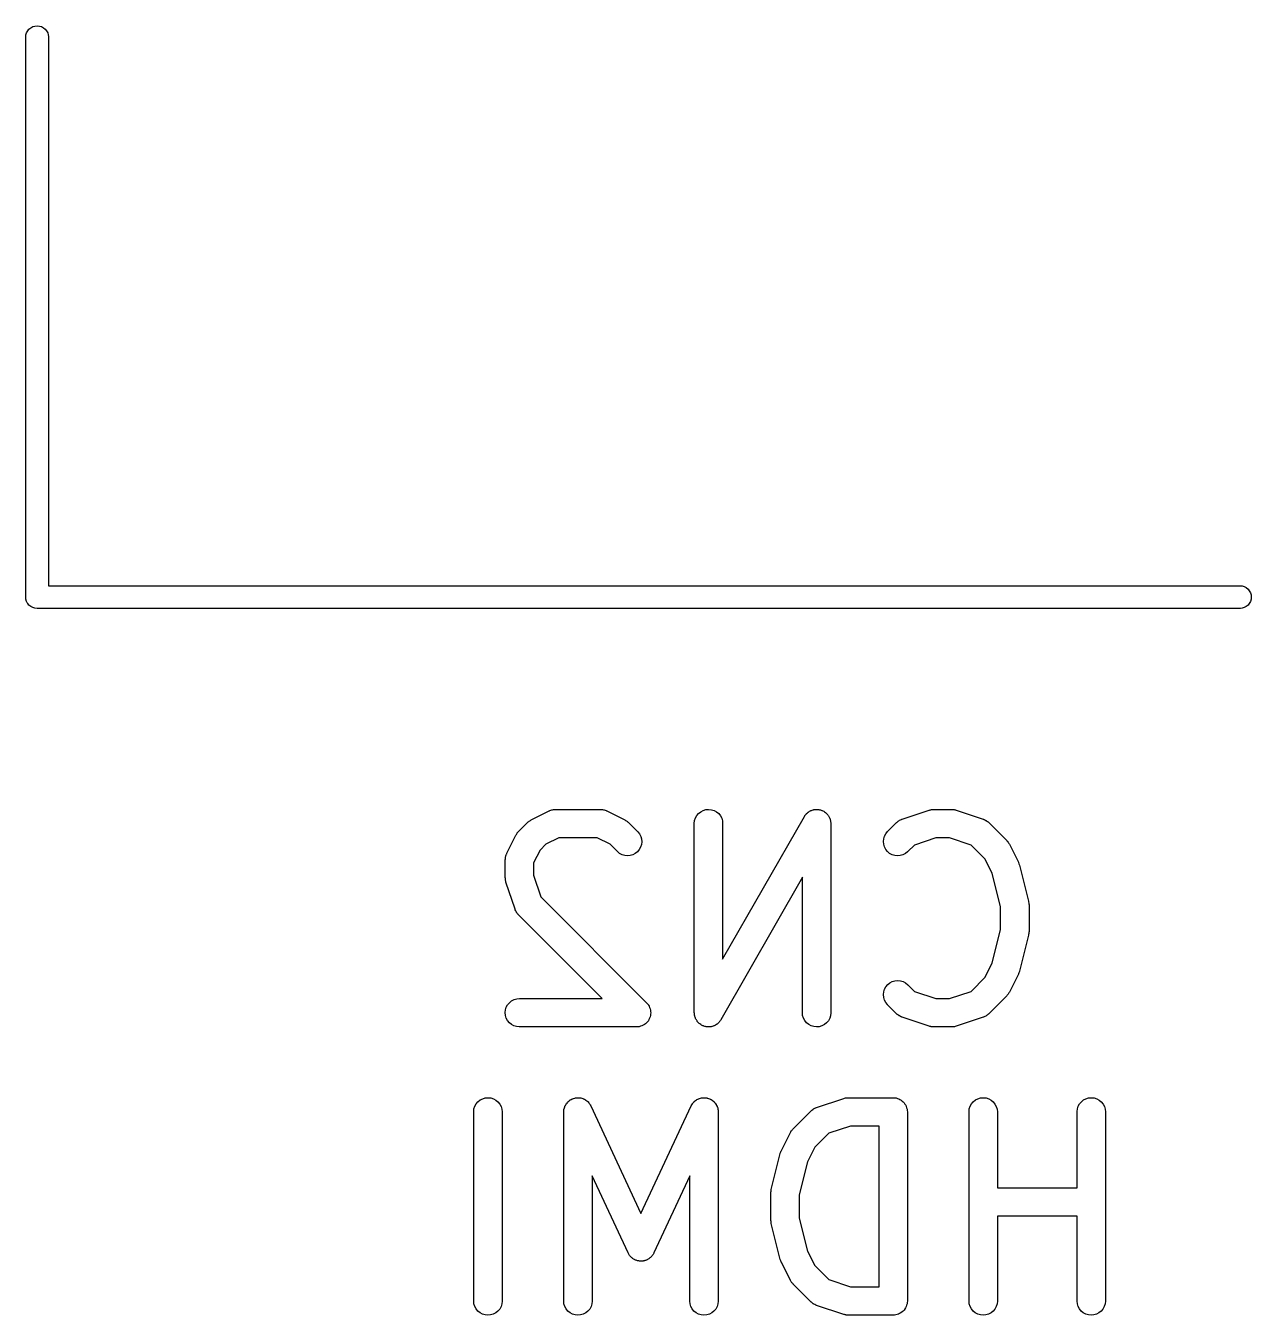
# Model space of a CAD drawing. Extents: x 57 to 139, y -149 to -36.
# Drawn here: x 129.82 to 136.3, y -63.65 to -56.83 of the extents above; entities that cross this region are included whole.
import ezdxf

# ---------------------------------------------------------------- set-up
doc = ezdxf.new("R2010")
doc.units = 0
doc.layers.add('BLACK', color=7, linetype='CONTINUOUS')

msp = doc.modelspace()

# ---------------------------------------------------------------- linework, layer by layer
at = {"layer": 'BLACK', "linetype": 'CONTINUOUS'}
for p, q in [((129.829, -56.8565), (129.836, -56.8474)), ((129.836, -56.8474), (129.846, -56.8399)), ((129.846, -56.8399), (129.856, -56.8343)), ((129.856, -56.8343), (129.867, -56.8309)), ((129.867, -56.8309), (129.879, -56.8297)), ((129.879, -56.8297), (129.891, -56.8309)), ((129.891, -56.8309), (129.902, -56.8343)), ((129.902, -56.8343), (129.912, -56.8399)), ((129.912, -56.8399), (129.922, -56.8474)), ((129.922, -56.8474), (129.929, -56.8565)), ((129.819, -56.8871), (129.82, -56.8782)), ((129.819, -59.8471), (129.819, -56.8871)), ((129.82, -56.8782), (129.823, -56.8669)), ((129.823, -56.8669), (129.829, -56.8565)), ((129.929, -56.8565), (129.935, -56.8669)), ((129.935, -56.8669), (129.938, -56.8782)), ((129.938, -56.8782), (129.939, -56.8871)), ((129.939, -56.8871), (129.939, -59.79)), ((129.819, -59.85), (129.819, -59.8471)), ((129.82, -59.8618), (129.819, -59.85)), ((129.939, -59.79), (136.242, -59.79)), ((136.242, -59.79), (136.251, -59.7909)), ((136.251, -59.7909), (136.262, -59.7943)), ((136.262, -59.7943), (136.272, -59.7999)), ((136.272, -59.7999), (136.282, -59.8074)), ((136.282, -59.8074), (136.289, -59.8165)), ((136.289, -59.8165), (136.295, -59.8269)), ((136.295, -59.8269), (136.298, -59.8382)), ((136.298, -59.8382), (136.299, -59.85)), ((136.299, -59.85), (136.298, -59.8618)), ((129.823, -59.8731), (129.82, -59.8618)), ((129.827, -59.8795), (129.823, -59.8731)), ((129.829, -59.8835), (129.827, -59.8795)), ((129.836, -59.8926), (129.829, -59.8835)), ((129.846, -59.9001), (129.836, -59.8926)), ((129.856, -59.9057), (129.846, -59.9001)), ((129.867, -59.9091), (129.856, -59.9057)), ((129.879, -59.9103), (129.867, -59.9091)), ((129.882, -59.91), (129.879, -59.9103)), ((136.242, -59.91), (129.882, -59.91)), ((136.251, -59.9091), (136.242, -59.91)), ((136.262, -59.9057), (136.251, -59.9091)), ((136.272, -59.9001), (136.262, -59.9057)), ((136.282, -59.8926), (136.272, -59.9001)), ((136.289, -59.8835), (136.282, -59.8926)), ((136.295, -59.8731), (136.289, -59.8835)), ((136.298, -59.8618), (136.295, -59.8731)), ((132.491, -61.0279), (132.586, -60.9803)), ((132.586, -60.9803), (132.587, -60.9798)), ((132.587, -60.9798), (132.589, -60.9791)), ((132.589, -60.9791), (132.591, -60.978)), ((132.591, -60.978), (132.596, -60.9766)), ((132.596, -60.9766), (132.601, -60.9748)), ((132.601, -60.9748), (132.603, -60.9744)), ((132.603, -60.9744), (132.605, -60.9738)), ((132.605, -60.9738), (132.61, -60.9733)), ((132.61, -60.9733), (132.616, -60.9725)), ((132.616, -60.9725), (132.618, -60.9726)), ((132.618, -60.9726), (132.62, -60.9724)), ((132.62, -60.9724), (132.858, -60.9724)), ((132.858, -60.9724), (132.859, -60.9724)), ((132.859, -60.9724), (132.861, -60.9726)), ((132.861, -60.9726), (132.863, -60.9726)), ((132.863, -60.9726), (132.869, -60.9734)), ((132.869, -60.9734), (132.874, -60.974)), ((132.874, -60.974), (132.876, -60.9747)), ((132.876, -60.9747), (132.878, -60.9751)), ((132.878, -60.9751), (132.883, -60.9769)), ((132.883, -60.9769), (132.888, -60.9784)), ((132.888, -60.9784), (132.89, -60.9795)), ((132.89, -60.9795), (132.892, -60.9803)), ((132.892, -60.9803), (132.987, -61.0279)), ((133.361, -61.0178), (133.368, -61.005)), ((133.368, -61.005), (133.377, -60.9938)), ((133.377, -60.9938), (133.388, -60.9846)), ((133.388, -60.9846), (133.401, -60.9778)), ((133.401, -60.9778), (133.415, -60.9737)), ((133.415, -60.9737), (133.43, -60.9724)), ((133.43, -60.9724), (133.445, -60.9739)), ((133.445, -60.9739), (133.459, -60.9782)), ((133.459, -60.9782), (133.471, -60.9852)), ((133.471, -60.9852), (133.483, -60.9945)), ((133.483, -60.9945), (133.492, -61.0059)), ((133.492, -61.0059), (133.499, -61.0188)), ((133.936, -61.0093), (133.938, -61.0072)), ((133.936, -61.0102), (133.936, -61.0093)), ((133.938, -61.0072), (133.939, -61.005)), ((133.939, -61.005), (133.942, -61.0013)), ((133.942, -61.0013), (133.945, -60.9974)), ((133.945, -60.9974), (133.947, -60.9957)), ((133.947, -60.9957), (133.948, -60.9938)), ((133.948, -60.9938), (133.952, -60.9908)), ((133.952, -60.9908), (133.956, -60.9875)), ((133.956, -60.9875), (133.958, -60.9862)), ((133.958, -60.9862), (133.96, -60.9846)), ((133.96, -60.9846), (133.964, -60.9824)), ((133.964, -60.9824), (133.968, -60.9799)), ((133.968, -60.9799), (133.971, -60.979)), ((133.971, -60.979), (133.973, -60.9778)), ((133.973, -60.9778), (133.977, -60.9765)), ((133.977, -60.9765), (133.982, -60.9748)), ((133.982, -60.9748), (133.984, -60.9744)), ((133.984, -60.9744), (133.987, -60.9737)), ((133.987, -60.9737), (133.992, -60.9733)), ((133.992, -60.9733), (133.996, -60.9725)), ((133.996, -60.9725), (133.999, -60.9726)), ((133.999, -60.9726), (134.001, -60.9724)), ((134.001, -60.9724), (134.006, -60.9729)), ((134.006, -60.9729), (134.011, -60.9731)), ((134.011, -60.9731), (134.013, -60.9736)), ((134.013, -60.9736), (134.016, -60.9739)), ((134.016, -60.9739), (134.021, -60.9753)), ((134.021, -60.9753), (134.025, -60.9764)), ((134.025, -60.9764), (134.028, -60.9775)), ((134.028, -60.9775), (134.03, -60.9782)), ((134.03, -60.9782), (134.034, -60.9805)), ((134.034, -60.9805), (134.039, -60.9825)), ((134.039, -60.9825), (134.041, -60.984)), ((134.041, -60.984), (134.043, -60.9852)), ((134.043, -60.9852), (134.047, -60.9883)), ((134.047, -60.9883), (134.05, -60.9911)), ((134.05, -60.9911), (134.052, -60.9929)), ((134.052, -60.9929), (134.054, -60.9945)), ((134.054, -60.9945), (134.057, -60.9983)), ((134.057, -60.9983), (134.06, -61.0018)), ((134.06, -61.0018), (134.062, -61.0039)), ((134.062, -61.0039), (134.063, -61.0059)), ((134.063, -61.0059), (134.066, -61.0101)), ((134.453, -61.0238), (134.596, -60.9762)), ((134.596, -60.9762), (134.597, -60.9759)), ((134.597, -60.9759), (134.601, -60.975)), ((134.601, -60.975), (134.605, -60.9738)), ((134.605, -60.9738), (134.608, -60.9735)), ((134.608, -60.9735), (134.612, -60.9729)), ((134.612, -60.9729), (134.616, -60.9728)), ((134.616, -60.9728), (134.62, -60.9724)), ((134.62, -60.9724), (134.715, -60.9724)), ((134.715, -60.9724), (134.716, -60.9724)), ((134.716, -60.9724), (134.72, -60.9729)), ((134.72, -60.9729), (134.725, -60.973)), ((134.725, -60.973), (134.728, -60.9737)), ((134.728, -60.9737), (134.731, -60.974)), ((134.731, -60.974), (134.735, -60.9753)), ((134.735, -60.9753), (134.739, -60.9762)), ((134.739, -60.9762), (134.882, -61.0238)), ((132.424, -61.0896), (132.472, -61.042)), ((132.472, -61.0412), (132.476, -61.0386)), ((132.472, -61.042), (132.472, -61.0412)), ((132.476, -61.0386), (132.479, -61.0357)), ((132.479, -61.0357), (132.481, -61.034)), ((132.481, -61.034), (132.484, -61.0321)), ((132.484, -61.0321), (132.488, -61.0302)), ((132.488, -61.0302), (132.491, -61.0279)), ((132.987, -61.0279), (132.988, -61.0284)), ((132.988, -61.0284), (132.991, -61.0307)), ((132.991, -61.0307), (132.995, -61.0327)), ((132.995, -61.0327), (132.997, -61.0347)), ((132.997, -61.0347), (133, -61.0364)), ((133, -61.0364), (133.003, -61.0393)), ((133.003, -61.0393), (133.006, -61.042)), ((133.006, -61.042), (133.054, -61.0896)), ((133.354, -61.0463), (133.356, -61.0318)), ((133.354, -61.0474), (133.354, -61.0463)), ((133.354, -62.0474), (133.354, -61.0474)), ((133.356, -61.0318), (133.361, -61.0178)), ((133.499, -61.0188), (133.503, -61.0328)), ((133.503, -61.0328), (133.504, -61.0474)), ((133.504, -61.765), (133.936, -61.0102)), ((133.504, -61.0474), (133.504, -61.765)), ((134.066, -61.0101), (134.068, -61.0142)), ((134.068, -61.0142), (134.069, -61.0166)), ((134.069, -61.0166), (134.07, -61.0188)), ((134.07, -61.0188), (134.072, -61.0234)), ((134.072, -61.0234), (134.073, -61.0279)), ((134.073, -61.0279), (134.074, -61.0304)), ((134.074, -61.0304), (134.074, -61.0328)), ((134.074, -61.0328), (134.075, -61.0376)), ((134.075, -61.0376), (134.076, -61.0423)), ((134.076, -61.0423), (134.076, -61.0449)), ((134.076, -61.0449), (134.076, -61.0474)), ((134.076, -61.0474), (134.076, -62.0474)), ((134.376, -61.0896), (134.424, -61.042)), ((134.424, -61.042), (134.425, -61.0412)), ((134.425, -61.0412), (134.427, -61.0399)), ((134.427, -61.0399), (134.428, -61.0383)), ((134.428, -61.0383), (134.432, -61.0353)), ((134.432, -61.0353), (134.436, -61.0321)), ((134.436, -61.0321), (134.438, -61.0311)), ((134.438, -61.0311), (134.44, -61.0298)), ((134.44, -61.0298), (134.445, -61.0277)), ((134.445, -61.0277), (134.449, -61.0254)), ((134.449, -61.0254), (134.451, -61.0247)), ((134.451, -61.0247), (134.453, -61.0238)), ((134.882, -61.0238), (134.883, -61.0242)), ((134.883, -61.0242), (134.885, -61.0251)), ((134.885, -61.0251), (134.887, -61.0258)), ((134.887, -61.0258), (134.891, -61.0282)), ((134.891, -61.0282), (134.896, -61.0303)), ((134.896, -61.0303), (134.898, -61.0316)), ((134.898, -61.0316), (134.9, -61.0327)), ((134.9, -61.0327), (134.904, -61.0359)), ((134.904, -61.0359), (134.908, -61.0389)), ((134.908, -61.0389), (134.909, -61.0406)), ((134.909, -61.0406), (134.911, -61.042)), ((134.911, -61.042), (135.006, -61.1372)), ((132.362, -61.2043), (132.41, -61.1091)), ((132.41, -61.1081), (132.413, -61.1046)), ((132.41, -61.1091), (132.41, -61.1081)), ((132.413, -61.1046), (132.415, -61.1009)), ((132.415, -61.1009), (132.417, -61.0985)), ((132.417, -61.0985), (132.418, -61.0959)), ((132.418, -61.0959), (132.421, -61.0928)), ((132.421, -61.0928), (132.424, -61.0896)), ((132.638, -61.1224), (132.569, -61.1566)), ((132.84, -61.1224), (132.638, -61.1224)), ((132.909, -61.1566), (132.84, -61.1224)), ((133.054, -61.0896), (133.055, -61.0903)), ((133.055, -61.0903), (133.064, -61.1018)), ((133.064, -61.1018), (133.071, -61.1148)), ((133.071, -61.1148), (133.075, -61.1288)), ((133.076, -61.1434), (133.074, -61.158)), ((133.075, -61.1288), (133.076, -61.1434)), ((134.354, -61.1424), (134.356, -61.1278)), ((134.356, -61.1569), (134.354, -61.1424)), ((134.356, -61.1278), (134.36, -61.1138)), ((134.36, -61.1138), (134.367, -61.1009)), ((134.367, -61.1009), (134.376, -61.0896)), ((134.632, -61.1224), (134.518, -61.1606)), ((134.703, -61.1224), (134.632, -61.1224)), ((134.818, -61.1606), (134.703, -61.1224)), ((135.006, -61.1372), (135.007, -61.1379)), ((135.007, -61.1379), (135.01, -61.1412)), ((135.01, -61.1412), (135.013, -61.1443)), ((135.013, -61.1443), (135.014, -61.147)), ((132.357, -61.218), (132.359, -61.2132)), ((132.359, -61.2132), (132.361, -61.2083)), ((132.361, -61.2083), (132.362, -61.2064)), ((132.362, -61.2064), (132.362, -61.2043)), ((132.539, -61.187), (132.504, -61.2556)), ((132.569, -61.1566), (132.539, -61.187)), ((132.948, -61.1957), (132.909, -61.1566)), ((132.959, -61.2049), (132.948, -61.1957)), ((132.972, -61.2119), (132.959, -61.2049)), ((132.986, -61.2161), (132.972, -61.2119)), ((133.029, -61.2121), (133.015, -61.2162)), ((133.042, -61.2052), (133.029, -61.2121)), ((133.054, -61.196), (133.042, -61.2052)), ((133.063, -61.1848), (133.054, -61.196)), ((133.07, -61.1719), (133.063, -61.1848)), ((133.074, -61.158), (133.07, -61.1719)), ((134.36, -61.171), (134.356, -61.1569)), ((134.367, -61.1839), (134.36, -61.171)), ((134.376, -61.1953), (134.367, -61.1839)), ((134.387, -61.2047), (134.376, -61.1953)), ((134.4, -61.2117), (134.387, -61.2047)), ((134.414, -61.216), (134.4, -61.2117)), ((134.457, -61.2123), (134.443, -61.2163)), ((134.47, -61.2055), (134.457, -61.2123)), ((134.482, -61.1964), (134.47, -61.2055)), ((134.483, -61.1957), (134.482, -61.1964)), ((134.518, -61.1606), (134.483, -61.1957)), ((134.892, -61.2347), (134.818, -61.1606)), ((135.014, -61.147), (135.016, -61.1494)), ((135.016, -61.1494), (135.018, -61.1531)), ((135.018, -61.1531), (135.02, -61.1567)), ((135.02, -61.1567), (135.068, -61.2519)), ((132.354, -61.2368), (132.355, -61.2346)), ((132.354, -61.2379), (132.354, -61.2368)), ((132.354, -61.3331), (132.354, -61.2379)), ((132.355, -61.2324), (132.356, -61.2274)), ((132.355, -61.2346), (132.355, -61.2324)), ((132.356, -61.2223), (132.357, -61.2202)), ((132.356, -61.2274), (132.356, -61.2223)), ((132.357, -61.2202), (132.357, -61.218)), ((132.504, -61.2556), (132.504, -61.3209)), ((133.001, -61.2176), (132.986, -61.2161)), ((133.015, -61.2162), (133.001, -61.2176)), ((134.429, -61.2176), (134.414, -61.216)), ((134.443, -61.2163), (134.429, -61.2176)), ((134.93, -61.3117), (134.892, -61.2347)), ((135.068, -61.2519), (135.068, -61.2529)), ((135.068, -61.2529), (135.069, -61.2532)), ((135.069, -61.2532), (135.069, -61.2535)), ((135.069, -61.2535), (135.071, -61.2601)), ((135.071, -61.2601), (135.073, -61.2666)), ((135.073, -61.2666), (135.074, -61.267)), ((135.074, -61.267), (135.074, -61.2673)), ((135.074, -61.2673), (135.121, -61.4578)), ((132.355, -61.3373), (132.354, -61.3331)), ((132.355, -61.3415), (132.355, -61.3373)), ((132.356, -61.3445), (132.355, -61.3415)), ((132.356, -61.3477), (132.356, -61.3445)), ((132.357, -61.3517), (132.356, -61.3477)), ((132.504, -61.3209), (132.543, -61.4354)), ((133.926, -61.3298), (133.495, -62.0846)), ((133.926, -62.0474), (133.926, -61.3298)), ((134.974, -61.4852), (134.93, -61.3117)), ((132.358, -61.3558), (132.357, -61.3517)), ((132.358, -61.3568), (132.358, -61.3558)), ((132.406, -61.4997), (132.358, -61.3568)), ((132.543, -61.4354), (133.102, -61.9943)), ((134.974, -61.6096), (134.974, -61.4852)), ((135.121, -61.4578), (135.122, -61.4588)), ((135.122, -61.4588), (135.122, -61.4601)), ((135.122, -61.4601), (135.122, -61.4614)), ((135.122, -61.4614), (135.123, -61.4674)), ((135.123, -61.4674), (135.123, -61.4733)), ((135.123, -61.4733), (135.123, -61.4746)), ((135.123, -61.4746), (135.124, -61.476)), ((135.124, -61.476), (135.124, -61.6188)), ((132.407, -61.5017), (132.406, -61.4997)), ((132.407, -61.5038), (132.407, -61.5017)), ((132.41, -61.5084), (132.407, -61.5038)), ((132.412, -61.513), (132.41, -61.5084)), ((132.413, -61.5148), (132.412, -61.513)), ((132.414, -61.5168), (132.413, -61.5148)), ((132.417, -61.5208), (132.414, -61.5168)), ((132.42, -61.525), (132.417, -61.5208)), ((132.422, -61.5265), (132.42, -61.525)), ((132.423, -61.5282), (132.422, -61.5265)), ((132.424, -61.529), (132.423, -61.5282)), ((132.867, -61.9724), (132.424, -61.529)), ((134.93, -61.7831), (134.974, -61.6096)), ((135.124, -61.6199), (135.123, -61.6212)), ((135.123, -61.6212), (135.123, -61.6225)), ((135.123, -61.6225), (135.123, -61.6285)), ((135.124, -61.6188), (135.124, -61.6199)), ((135.121, -61.637), (135.074, -61.8275)), ((135.122, -61.6344), (135.121, -61.6357)), ((135.121, -61.6357), (135.121, -61.637)), ((135.123, -61.6285), (135.122, -61.6344)), ((134.892, -61.8601), (134.93, -61.7831)), ((134.377, -61.8987), (134.388, -61.8895)), ((134.388, -61.8895), (134.401, -61.8827)), ((134.401, -61.8827), (134.415, -61.8785)), ((134.415, -61.8785), (134.43, -61.8771)), ((134.43, -61.8771), (134.444, -61.8786)), ((134.444, -61.8786), (134.458, -61.8829)), ((134.458, -61.8829), (134.471, -61.8898)), ((134.471, -61.8898), (134.483, -61.8991)), ((134.818, -61.9342), (134.892, -61.8601)), ((135.068, -61.8428), (135.02, -61.9381)), ((135.071, -61.8357), (135.068, -61.8422)), ((135.068, -61.8422), (135.068, -61.8425)), ((135.068, -61.8425), (135.068, -61.8428)), ((135.073, -61.8292), (135.071, -61.8357)), ((135.074, -61.8275), (135.073, -61.8285)), ((135.073, -61.8285), (135.073, -61.8288)), ((135.073, -61.8288), (135.073, -61.8292)), ((134.354, -61.9514), (134.356, -61.9368)), ((134.356, -61.9659), (134.354, -61.9514)), ((134.356, -61.9368), (134.36, -61.9228)), ((134.36, -61.9228), (134.367, -61.91)), ((134.367, -61.91), (134.377, -61.8987)), ((134.483, -61.8991), (134.518, -61.9342)), ((134.518, -61.9342), (134.632, -61.9724)), ((134.703, -61.9724), (134.818, -61.9342)), ((135.006, -61.9576), (134.911, -62.0528)), ((135.009, -61.9543), (135.006, -61.9576)), ((135.012, -61.9513), (135.009, -61.9543)), ((135.014, -61.9487), (135.012, -61.9513)), ((135.016, -61.9462), (135.014, -61.9487)), ((135.018, -61.9425), (135.016, -61.9462)), ((135.02, -61.939), (135.018, -61.9425)), ((135.02, -61.9381), (135.02, -61.939)), ((132.356, -62.0323), (132.36, -62.0183)), ((132.36, -62.0183), (132.367, -62.0054)), ((132.367, -62.0054), (132.377, -61.9942)), ((132.377, -61.9942), (132.388, -61.9849)), ((132.388, -61.9849), (132.401, -61.978)), ((132.401, -61.978), (132.415, -61.9738)), ((132.415, -61.9738), (132.429, -61.9724)), ((132.429, -61.9724), (132.867, -61.9724)), ((133.102, -61.9943), (133.102, -61.9949)), ((133.102, -61.9949), (133.102, -61.9949)), ((133.102, -61.9949), (133.102, -61.9949)), ((133.102, -61.9949), (133.102, -61.9951)), ((133.102, -61.9951), (133.107, -62.0008)), ((133.107, -62.0008), (133.111, -62.0063)), ((133.111, -62.0063), (133.111, -62.0064)), ((133.111, -62.0064), (133.111, -62.0065)), ((133.111, -62.0065), (133.115, -62.0129)), ((133.115, -62.0129), (133.118, -62.0193)), ((133.118, -62.0193), (133.118, -62.0194)), ((133.118, -62.0194), (133.118, -62.0195)), ((133.118, -62.0195), (133.12, -62.0264)), ((133.12, -62.0264), (133.122, -62.0333)), ((134.36, -61.98), (134.356, -61.9659)), ((134.367, -61.993), (134.36, -61.98)), ((134.376, -62.0044), (134.367, -61.993)), ((134.376, -62.0052), (134.376, -62.0044)), ((134.424, -62.0528), (134.376, -62.0052)), ((134.632, -61.9724), (134.703, -61.9724)), ((132.354, -62.0469), (132.356, -62.0323)), ((132.356, -62.0614), (132.354, -62.0469)), ((132.36, -62.0755), (132.356, -62.0614)), ((132.367, -62.0884), (132.36, -62.0755)), ((132.376, -62.0999), (132.367, -62.0884)), ((132.387, -62.1093), (132.376, -62.0999)), ((133.106, -62.095), (133.101, -62.1006)), ((133.111, -62.0895), (133.106, -62.095)), ((133.114, -62.083), (133.111, -62.0893)), ((133.111, -62.0893), (133.111, -62.0894)), ((133.111, -62.0894), (133.111, -62.0895)), ((133.118, -62.0767), (133.114, -62.083)), ((133.12, -62.0694), (133.118, -62.0764)), ((133.118, -62.0764), (133.118, -62.0766)), ((133.118, -62.0766), (133.118, -62.0767)), ((133.122, -62.0627), (133.12, -62.0694)), ((133.122, -62.0333), (133.122, -62.0335)), ((133.122, -62.0335), (133.122, -62.0336)), ((133.122, -62.0336), (133.123, -62.0409)), ((133.123, -62.0552), (133.122, -62.0625)), ((133.122, -62.0625), (133.122, -62.0626)), ((133.122, -62.0626), (133.122, -62.0627)), ((133.123, -62.0409), (133.124, -62.0479)), ((133.124, -62.0482), (133.123, -62.0552)), ((133.124, -62.0479), (133.124, -62.048)), ((133.124, -62.048), (133.124, -62.0482)), ((133.355, -62.0499), (133.354, -62.0474)), ((133.355, -62.0524), (133.355, -62.0499)), ((133.355, -62.0572), (133.355, -62.0524)), ((133.356, -62.0619), (133.355, -62.0572)), ((133.357, -62.0644), (133.356, -62.0619)), ((133.357, -62.0669), (133.357, -62.0644)), ((133.359, -62.0714), (133.357, -62.0669)), ((133.36, -62.076), (133.359, -62.0714)), ((133.361, -62.0782), (133.36, -62.076)), ((133.362, -62.0806), (133.361, -62.0782)), ((133.365, -62.0846), (133.362, -62.0806)), ((133.367, -62.0889), (133.365, -62.0846)), ((133.369, -62.0908), (133.367, -62.0889)), ((133.37, -62.093), (133.369, -62.0908)), ((133.373, -62.0965), (133.37, -62.093)), ((133.376, -62.1002), (133.373, -62.0965)), ((133.484, -62.099), (133.482, -62.101)), ((133.485, -62.0973), (133.484, -62.099)), ((133.488, -62.0934), (133.485, -62.0973)), ((133.491, -62.0898), (133.488, -62.0934)), ((133.493, -62.0875), (133.491, -62.0898)), ((133.494, -62.0855), (133.493, -62.0875)), ((133.495, -62.0846), (133.494, -62.0855)), ((133.927, -62.0619), (133.926, -62.0474)), ((133.932, -62.076), (133.927, -62.0619)), ((133.938, -62.0889), (133.932, -62.076)), ((133.948, -62.1002), (133.938, -62.0889)), ((134.063, -62.0898), (134.053, -62.101)), ((134.07, -62.0769), (134.063, -62.0898)), ((134.074, -62.063), (134.07, -62.0769)), ((134.076, -62.0484), (134.074, -62.063)), ((134.076, -62.0474), (134.076, -62.0484)), ((134.426, -62.0542), (134.424, -62.0528)), ((134.427, -62.0558), (134.426, -62.0542)), ((134.431, -62.0588), (134.427, -62.0558)), ((134.435, -62.0621), (134.431, -62.0588)), ((134.437, -62.0631), (134.435, -62.0621)), ((134.439, -62.0644), (134.437, -62.0631)), ((134.444, -62.0666), (134.439, -62.0644)), ((134.448, -62.069), (134.444, -62.0666)), ((134.45, -62.0696), (134.448, -62.069)), ((134.452, -62.0706), (134.45, -62.0696)), ((134.453, -62.0709), (134.452, -62.0706)), ((134.596, -62.1185), (134.453, -62.0709)), ((134.882, -62.0709), (134.739, -62.1185)), ((134.884, -62.07), (134.882, -62.0709)), ((134.886, -62.0694), (134.884, -62.07)), ((134.89, -62.067), (134.886, -62.0694)), ((134.895, -62.065), (134.89, -62.067)), ((134.897, -62.0637), (134.895, -62.065)), ((134.899, -62.0627), (134.897, -62.0637)), ((134.903, -62.0595), (134.899, -62.0627)), ((134.907, -62.0565), (134.903, -62.0595)), ((134.909, -62.0549), (134.907, -62.0565)), ((134.91, -62.0535), (134.909, -62.0549)), ((134.911, -62.0528), (134.91, -62.0535)), ((132.4, -62.1163), (132.387, -62.1093)), ((132.414, -62.1207), (132.4, -62.1163)), ((132.428, -62.1224), (132.414, -62.1207)), ((132.429, -62.1224), (132.428, -62.1224)), ((133.049, -62.1224), (132.429, -62.1224)), ((133.056, -62.1217), (133.049, -62.1224)), ((133.063, -62.121), (133.056, -62.1217)), ((133.07, -62.1189), (133.063, -62.121)), ((133.063, -62.121), (133.063, -62.121)), ((133.063, -62.121), (133.063, -62.121)), ((133.077, -62.1168), (133.07, -62.1189)), ((133.083, -62.1134), (133.077, -62.1167)), ((133.077, -62.1167), (133.077, -62.1168)), ((133.077, -62.1168), (133.077, -62.1168)), ((133.09, -62.11), (133.083, -62.1134)), ((133.096, -62.1052), (133.09, -62.1098)), ((133.09, -62.1098), (133.09, -62.1099)), ((133.09, -62.1099), (133.09, -62.11)), ((133.101, -62.1008), (133.096, -62.1052)), ((133.101, -62.1006), (133.101, -62.1007)), ((133.101, -62.1007), (133.101, -62.1008)), ((133.378, -62.1018), (133.376, -62.1002)), ((133.38, -62.1037), (133.378, -62.1018)), ((133.384, -62.1065), (133.38, -62.1037)), ((133.388, -62.1096), (133.384, -62.1065)), ((133.39, -62.1108), (133.388, -62.1096)), ((133.392, -62.1122), (133.39, -62.1108)), ((133.396, -62.1142), (133.392, -62.1122)), ((133.4, -62.1165), (133.396, -62.1142)), ((133.403, -62.1173), (133.4, -62.1165)), ((133.405, -62.1183), (133.403, -62.1173)), ((133.41, -62.1194), (133.405, -62.1183)), ((133.414, -62.1208), (133.41, -62.1194)), ((133.417, -62.1211), (133.414, -62.1208)), ((133.419, -62.1217), (133.417, -62.1211)), ((133.424, -62.1219), (133.419, -62.1217)), ((133.429, -62.1224), (133.424, -62.1219)), ((133.431, -62.1221), (133.429, -62.1224)), ((133.434, -62.1222), (133.431, -62.1221)), ((133.439, -62.1215), (133.434, -62.1222)), ((133.444, -62.1211), (133.439, -62.1215)), ((133.446, -62.1203), (133.444, -62.1211)), ((133.448, -62.1199), (133.446, -62.1203)), ((133.453, -62.1183), (133.448, -62.1199)), ((133.458, -62.1169), (133.453, -62.1183)), ((133.46, -62.1157), (133.458, -62.1169)), ((133.462, -62.1149), (133.46, -62.1157)), ((133.466, -62.1124), (133.462, -62.1149)), ((133.471, -62.1101), (133.466, -62.1124)), ((133.473, -62.1086), (133.471, -62.1101)), ((133.475, -62.1072), (133.473, -62.1086)), ((133.478, -62.104), (133.475, -62.1072)), ((133.482, -62.101), (133.478, -62.104)), ((133.959, -62.1096), (133.948, -62.1002)), ((133.972, -62.1165), (133.959, -62.1096)), ((133.986, -62.1208), (133.972, -62.1165)), ((134, -62.1224), (133.986, -62.1208)), ((134.015, -62.1211), (134, -62.1224)), ((134.029, -62.1169), (134.015, -62.1211)), ((134.042, -62.1101), (134.029, -62.1169)), ((134.053, -62.101), (134.042, -62.1101)), ((134.6, -62.1195), (134.596, -62.1185)), ((134.604, -62.1207), (134.6, -62.1195)), ((134.607, -62.1211), (134.604, -62.1207)), ((134.611, -62.1218), (134.607, -62.1211)), ((134.615, -62.1219), (134.611, -62.1218)), ((134.619, -62.1224), (134.615, -62.1219)), ((134.62, -62.1224), (134.619, -62.1224)), ((134.715, -62.1224), (134.62, -62.1224)), ((134.719, -62.122), (134.715, -62.1224)), ((134.724, -62.1219), (134.719, -62.122)), ((134.727, -62.1213), (134.724, -62.1219)), ((134.73, -62.121), (134.727, -62.1213)), ((134.734, -62.1197), (134.73, -62.121)), ((134.738, -62.1189), (134.734, -62.1197)), ((134.739, -62.1185), (134.738, -62.1189)), ((132.21, -62.5178), (132.222, -62.5086)), ((132.222, -62.5086), (132.235, -62.5018)), ((132.235, -62.5018), (132.249, -62.4977)), ((132.249, -62.4977), (132.263, -62.4964)), ((132.263, -62.4964), (132.278, -62.4979)), ((132.278, -62.4979), (132.292, -62.5022)), ((132.292, -62.5022), (132.305, -62.5092)), ((132.697, -62.5097), (132.698, -62.5086)), ((132.698, -62.5086), (132.703, -62.506)), ((132.703, -62.506), (132.708, -62.5032)), ((132.708, -62.5032), (132.709, -62.5026)), ((132.709, -62.5026), (132.711, -62.5018)), ((132.711, -62.5018), (132.716, -62.5003)), ((132.716, -62.5003), (132.722, -62.4984)), ((132.722, -62.4984), (132.723, -62.4982)), ((132.723, -62.4982), (132.725, -62.4977)), ((132.725, -62.4977), (132.73, -62.4972)), ((132.73, -62.4972), (132.736, -62.4964)), ((132.736, -62.4964), (132.738, -62.4965)), ((132.738, -62.4965), (132.739, -62.4964)), ((132.739, -62.4964), (132.745, -62.497)), ((132.745, -62.497), (132.751, -62.4973)), ((132.751, -62.4973), (132.752, -62.4977)), ((132.752, -62.4977), (132.754, -62.4979)), ((132.754, -62.4979), (132.759, -62.4996)), ((132.759, -62.4996), (132.765, -62.501)), ((132.765, -62.501), (132.766, -62.5017)), ((132.766, -62.5017), (132.768, -62.5022)), ((132.768, -62.5022), (132.773, -62.5049)), ((132.773, -62.5049), (132.778, -62.5074)), ((132.778, -62.5074), (132.779, -62.5084)), ((132.779, -62.5084), (132.781, -62.5092)), ((133.36, -62.5121), (133.365, -62.5086)), ((133.365, -62.5086), (133.366, -62.5078)), ((133.366, -62.5078), (133.367, -62.5068)), ((133.367, -62.5068), (133.373, -62.5044)), ((133.373, -62.5044), (133.378, -62.5018)), ((133.378, -62.5018), (133.379, -62.5014)), ((133.379, -62.5014), (133.381, -62.5006)), ((133.381, -62.5006), (133.386, -62.4993)), ((133.386, -62.4993), (133.392, -62.4977)), ((133.392, -62.4977), (133.393, -62.4976)), ((133.393, -62.4976), (133.395, -62.4971)), ((133.395, -62.4971), (133.401, -62.4969)), ((133.401, -62.4969), (133.406, -62.4964)), ((133.406, -62.4964), (133.408, -62.4966)), ((133.408, -62.4966), (133.41, -62.4965)), ((133.41, -62.4965), (133.415, -62.4973)), ((133.415, -62.4973), (133.421, -62.4979)), ((133.421, -62.4979), (133.422, -62.4984)), ((133.422, -62.4984), (133.424, -62.4987)), ((133.424, -62.4987), (133.429, -62.5006)), ((133.429, -62.5006), (133.435, -62.5022)), ((133.435, -62.5022), (133.436, -62.5031)), ((133.436, -62.5031), (133.438, -62.5036)), ((133.438, -62.5036), (133.443, -62.5065)), ((133.443, -62.5065), (133.448, -62.5092)), ((134.001, -62.5478), (134.144, -62.5002)), ((134.144, -62.5002), (134.145, -62.4999)), ((134.145, -62.4999), (134.149, -62.499)), ((134.149, -62.499), (134.153, -62.4978)), ((134.153, -62.4978), (134.156, -62.4975)), ((134.156, -62.4975), (134.159, -62.4969)), ((134.159, -62.4969), (134.163, -62.4968)), ((134.163, -62.4968), (134.168, -62.4964)), ((134.168, -62.4964), (134.406, -62.4964)), ((134.406, -62.4964), (134.406, -62.4964)), ((134.406, -62.4964), (134.406, -62.4964)), ((134.406, -62.4964), (134.407, -62.4964)), ((134.406, -62.4964), (134.406, -62.4964)), ((134.407, -62.4964), (134.414, -62.4972)), ((134.414, -62.4972), (134.421, -62.4979)), ((134.421, -62.4979), (134.421, -62.498)), ((134.421, -62.498), (134.421, -62.498)), ((134.421, -62.498), (134.428, -62.5001)), ((134.428, -62.5001), (134.435, -62.5022)), ((134.435, -62.5022), (134.435, -62.5024)), ((134.435, -62.5024), (134.435, -62.5024)), ((134.435, -62.5024), (134.441, -62.5059)), ((134.441, -62.5059), (134.448, -62.5092)), ((134.829, -62.5178), (134.841, -62.5086)), ((134.841, -62.5086), (134.854, -62.5018)), ((134.854, -62.5018), (134.868, -62.4977)), ((134.868, -62.4977), (134.882, -62.4964)), ((134.882, -62.4964), (134.897, -62.4979)), ((134.897, -62.4979), (134.911, -62.5022)), ((134.911, -62.5022), (134.924, -62.5092)), ((135.401, -62.5178), (135.412, -62.5086)), ((135.412, -62.5086), (135.425, -62.5018)), ((135.425, -62.5018), (135.439, -62.4977)), ((135.439, -62.4977), (135.454, -62.4964)), ((135.454, -62.4964), (135.468, -62.4979)), ((135.468, -62.4979), (135.482, -62.5022)), ((135.482, -62.5022), (135.495, -62.5092)), ((132.188, -62.5703), (132.189, -62.5558)), ((132.188, -62.5714), (132.188, -62.5703)), ((132.188, -63.5714), (132.188, -62.5714)), ((132.189, -62.5558), (132.194, -62.5418)), ((132.194, -62.5418), (132.201, -62.529)), ((132.201, -62.529), (132.21, -62.5178)), ((132.305, -62.5092), (132.316, -62.5185)), ((132.316, -62.5185), (132.325, -62.5299)), ((132.325, -62.5299), (132.332, -62.5428)), ((132.332, -62.5428), (132.336, -62.5568)), ((132.336, -62.5568), (132.338, -62.5714)), ((132.338, -62.5714), (132.338, -63.5714)), ((132.664, -62.5703), (132.665, -62.5648)), ((132.664, -62.5714), (132.664, -62.5703)), ((132.664, -63.5714), (132.664, -62.5714)), ((132.665, -62.5575), (132.666, -62.5558)), ((132.665, -62.5592), (132.665, -62.5575)), ((132.665, -62.5648), (132.665, -62.5592)), ((132.666, -62.5558), (132.667, -62.5504)), ((132.667, -62.5504), (132.669, -62.545)), ((132.669, -62.5435), (132.67, -62.5418)), ((132.669, -62.545), (132.669, -62.5435)), ((132.67, -62.5418), (132.673, -62.5369)), ((132.673, -62.5369), (132.675, -62.5319)), ((132.675, -62.5319), (132.676, -62.5305)), ((132.676, -62.5305), (132.677, -62.529)), ((132.677, -62.529), (132.681, -62.5247)), ((132.681, -62.5247), (132.684, -62.5202)), ((132.684, -62.5202), (132.685, -62.5191)), ((132.685, -62.5191), (132.686, -62.5178)), ((132.686, -62.5178), (132.691, -62.5143)), ((132.691, -62.5143), (132.695, -62.5106)), ((132.695, -62.5106), (132.697, -62.5097)), ((132.781, -62.5092), (132.785, -62.5128)), ((132.785, -62.5128), (132.79, -62.5162)), ((132.79, -62.5162), (132.791, -62.5174)), ((132.791, -62.5174), (132.792, -62.5185)), ((132.792, -62.5185), (132.796, -62.5229)), ((132.796, -62.5229), (132.799, -62.5271)), ((132.799, -62.5271), (132.8, -62.5285)), ((132.8, -62.5285), (132.801, -62.5299)), ((132.801, -62.5299), (132.804, -62.5348)), ((132.804, -62.5348), (132.807, -62.5397)), ((132.807, -62.5397), (133.072, -63.1083)), ((133.072, -63.1083), (133.338, -62.5397)), ((133.338, -62.5387), (133.341, -62.5339)), ((133.338, -62.5397), (133.338, -62.5387)), ((133.341, -62.5339), (133.344, -62.529)), ((133.344, -62.529), (133.345, -62.5277)), ((133.345, -62.5277), (133.346, -62.5262)), ((133.346, -62.5262), (133.35, -62.5221)), ((133.35, -62.5221), (133.353, -62.5178)), ((133.353, -62.5178), (133.354, -62.5167)), ((133.354, -62.5167), (133.356, -62.5155)), ((133.356, -62.5155), (133.36, -62.5121)), ((133.448, -62.5092), (133.449, -62.5103)), ((133.449, -62.5103), (133.45, -62.5112)), ((133.45, -62.5112), (133.455, -62.515)), ((133.455, -62.515), (133.459, -62.5185)), ((133.459, -62.5185), (133.46, -62.5199)), ((133.46, -62.5199), (133.461, -62.521)), ((133.461, -62.521), (133.465, -62.5255)), ((133.465, -62.5255), (133.468, -62.5299)), ((133.468, -62.5299), (133.469, -62.5314)), ((133.469, -62.5314), (133.47, -62.5328)), ((133.47, -62.5328), (133.472, -62.5379)), ((133.472, -62.5379), (133.475, -62.5428)), ((133.475, -62.5428), (133.475, -62.5444)), ((133.475, -62.5444), (133.476, -62.546)), ((133.476, -62.546), (133.478, -62.5514)), ((133.478, -62.5514), (133.479, -62.5568)), ((133.479, -62.5568), (133.479, -62.5585)), ((133.479, -62.5585), (133.48, -62.5602)), ((133.48, -62.5602), (133.48, -62.5658)), ((133.48, -62.5658), (133.481, -62.5714)), ((133.481, -62.5714), (133.481, -63.5714)), ((133.876, -62.6612), (133.972, -62.566)), ((133.972, -62.5652), (133.974, -62.5639)), ((133.972, -62.566), (133.972, -62.5652)), ((133.974, -62.5639), (133.976, -62.5623)), ((133.976, -62.5623), (133.98, -62.5593)), ((133.98, -62.5593), (133.984, -62.5561)), ((133.984, -62.5561), (133.986, -62.5551)), ((133.986, -62.5551), (133.988, -62.5538)), ((133.988, -62.5538), (133.992, -62.5517)), ((133.992, -62.5517), (133.997, -62.5494)), ((133.997, -62.5494), (133.999, -62.5487)), ((133.999, -62.5487), (134.001, -62.5478)), ((134.448, -62.5092), (134.448, -62.5094)), ((134.448, -62.5094), (134.448, -62.5095)), ((134.448, -62.5095), (134.453, -62.514)), ((134.453, -62.514), (134.459, -62.5185)), ((134.459, -62.5185), (134.459, -62.5187)), ((134.459, -62.5187), (134.459, -62.5189)), ((134.459, -62.5189), (134.464, -62.5244)), ((134.464, -62.5244), (134.468, -62.5299)), ((134.468, -62.5299), (134.468, -62.5301)), ((134.468, -62.5301), (134.468, -62.5303)), ((134.468, -62.5303), (134.472, -62.5366)), ((134.472, -62.5366), (134.475, -62.5428)), ((134.475, -62.5428), (134.475, -62.5431)), ((134.475, -62.5431), (134.475, -62.5433)), ((134.475, -62.5433), (134.477, -62.55)), ((134.477, -62.55), (134.479, -62.5568)), ((134.479, -62.5568), (134.479, -62.5571)), ((134.479, -62.5571), (134.479, -62.5573)), ((134.479, -62.5573), (134.48, -62.5643)), ((134.48, -62.5643), (134.481, -62.5714)), ((134.481, -62.5714), (134.481, -63.5714)), ((134.807, -62.5703), (134.808, -62.5558)), ((134.807, -62.5714), (134.807, -62.5703)), ((134.807, -63.5714), (134.807, -62.5714)), ((134.808, -62.5558), (134.813, -62.5418)), ((134.813, -62.5418), (134.82, -62.529)), ((134.82, -62.529), (134.829, -62.5178)), ((134.924, -62.5092), (134.935, -62.5185)), ((134.935, -62.5185), (134.944, -62.5299)), ((134.944, -62.5299), (134.951, -62.5428)), ((134.951, -62.5428), (134.955, -62.5568)), ((134.955, -62.5568), (134.957, -62.5714)), ((134.957, -62.5714), (134.957, -62.9726)), ((135.378, -62.5703), (135.38, -62.5558)), ((135.378, -62.5714), (135.378, -62.5703)), ((135.378, -62.9726), (135.378, -62.5714)), ((135.38, -62.5558), (135.384, -62.5418)), ((135.384, -62.5418), (135.391, -62.529)), ((135.391, -62.529), (135.401, -62.5178)), ((135.495, -62.5092), (135.506, -62.5185)), ((135.506, -62.5185), (135.516, -62.5299)), ((135.516, -62.5299), (135.523, -62.5428)), ((135.523, -62.5428), (135.527, -62.5568)), ((135.527, -62.5568), (135.528, -62.5714)), ((135.528, -62.5714), (135.528, -63.5714)), ((133.815, -62.7759), (133.862, -62.6807)), ((133.862, -62.6807), (133.863, -62.6798)), ((133.863, -62.6798), (133.865, -62.6762)), ((133.865, -62.6762), (133.867, -62.6725)), ((133.867, -62.6725), (133.869, -62.6701)), ((133.869, -62.6701), (133.871, -62.6675)), ((133.871, -62.6675), (133.874, -62.6645)), ((133.874, -62.6645), (133.876, -62.6612)), ((134.065, -62.6846), (133.991, -62.7587)), ((134.18, -62.6464), (134.065, -62.6846)), ((134.331, -62.6464), (134.18, -62.6464)), ((134.331, -63.4964), (134.331, -62.6464)), ((133.812, -62.7831), (133.814, -62.7766)), ((133.814, -62.7766), (133.815, -62.7763)), ((133.815, -62.7763), (133.815, -62.7759)), ((133.991, -62.7587), (133.953, -62.8357)), ((133.761, -62.9818), (133.809, -62.7913)), ((133.809, -62.7896), (133.812, -62.7831)), ((133.809, -62.7899), (133.809, -62.7896)), ((133.809, -62.7903), (133.809, -62.7899)), ((133.809, -62.7913), (133.809, -62.7903)), ((133.953, -62.8357), (133.909, -63.0092)), ((133.004, -63.3174), (132.814, -62.9094)), ((132.814, -62.9094), (132.814, -63.5714)), ((133.331, -62.9094), (133.14, -63.3174)), ((133.331, -63.5714), (133.331, -62.9094)), ((133.76, -62.9903), (133.761, -62.9844)), ((133.761, -62.9831), (133.761, -62.9818)), ((133.761, -62.9844), (133.761, -62.9831)), ((134.957, -62.9726), (135.378, -62.9726)), ((133.759, -62.9962), (133.76, -62.9903)), ((133.759, -62.9976), (133.759, -62.9962)), ((133.759, -62.9989), (133.759, -62.9976)), ((133.759, -63), (133.759, -62.9989)), ((133.759, -63.1428), (133.759, -63)), ((133.909, -63.0092), (133.909, -63.1336)), ((135.378, -63.1226), (134.957, -63.1226)), ((134.957, -63.1226), (134.957, -63.5714)), ((135.378, -63.5714), (135.378, -63.1226)), ((133.759, -63.1441), (133.759, -63.1428)), ((133.759, -63.1455), (133.759, -63.1441)), ((133.76, -63.1514), (133.759, -63.1455)), ((133.761, -63.1574), (133.76, -63.1514)), ((133.761, -63.1587), (133.761, -63.1574)), ((133.761, -63.16), (133.761, -63.1587)), ((133.761, -63.161), (133.761, -63.16)), ((133.809, -63.3515), (133.761, -63.161)), ((133.909, -63.1336), (133.953, -63.3071)), ((133.006, -63.3207), (133.004, -63.3174)), ((133.008, -63.3243), (133.006, -63.3207)), ((133.01, -63.327), (133.008, -63.3243)), ((133.012, -63.33), (133.01, -63.327)), ((133.136, -63.3252), (133.134, -63.3279)), ((133.138, -63.3217), (133.136, -63.3252)), ((133.14, -63.3183), (133.138, -63.3217)), ((133.14, -63.3174), (133.14, -63.3183)), ((133.953, -63.3071), (133.991, -63.3841)), ((133.014, -63.3329), (133.012, -63.33)), ((133.017, -63.336), (133.014, -63.3329)), ((133.019, -63.3383), (133.017, -63.336)), ((133.022, -63.3409), (133.019, -63.3383)), ((133.025, -63.3432), (133.022, -63.3409)), ((133.028, -63.3459), (133.025, -63.3432)), ((133.03, -63.3476), (133.028, -63.3459)), ((133.033, -63.3497), (133.03, -63.3476)), ((133.037, -63.3514), (133.033, -63.3497)), ((133.04, -63.3534), (133.037, -63.3514)), ((133.043, -63.3546), (133.04, -63.3534)), ((133.046, -63.3561), (133.043, -63.3546)), ((133.05, -63.357), (133.046, -63.3561)), ((133.054, -63.3584), (133.05, -63.357)), ((133.057, -63.3589), (133.054, -63.3584)), ((133.061, -63.3597), (133.057, -63.3589)), ((133.064, -63.36), (133.061, -63.3597)), ((133.068, -63.3606), (133.064, -63.36)), ((133.072, -63.3604), (133.068, -63.3606)), ((133.075, -63.3606), (133.072, -63.3604)), ((133.079, -63.3601), (133.075, -63.3606)), ((133.083, -63.3599), (133.079, -63.3601)), ((133.086, -63.3591), (133.083, -63.3599)), ((133.09, -63.3586), (133.086, -63.3591)), ((133.093, -63.3573), (133.09, -63.3586)), ((133.097, -63.3564), (133.093, -63.3573)), ((133.1, -63.355), (133.097, -63.3564)), ((133.104, -63.3538), (133.1, -63.355)), ((133.107, -63.3519), (133.104, -63.3538)), ((133.11, -63.3502), (133.107, -63.3519)), ((133.113, -63.3482), (133.11, -63.3502)), ((133.116, -63.3465), (133.113, -63.3482)), ((133.119, -63.3439), (133.116, -63.3465)), ((133.122, -63.3416), (133.119, -63.3439)), ((133.125, -63.3391), (133.122, -63.3416)), ((133.127, -63.3368), (133.125, -63.3391)), ((133.13, -63.3337), (133.127, -63.3368)), ((133.132, -63.3308), (133.13, -63.3337)), ((133.134, -63.3279), (133.132, -63.3308)), ((133.809, -63.3518), (133.809, -63.3515)), ((133.809, -63.3521), (133.809, -63.3518)), ((133.812, -63.3586), (133.809, -63.3521)), ((133.814, -63.3653), (133.812, -63.3586)), ((133.814, -63.3656), (133.814, -63.3653)), ((133.814, -63.3659), (133.814, -63.3656)), ((133.815, -63.3668), (133.814, -63.3659)), ((133.862, -63.4621), (133.815, -63.3668)), ((133.991, -63.3841), (134.065, -63.4582)), ((133.865, -63.4656), (133.862, -63.4621)), ((134.065, -63.4582), (134.18, -63.4964)), ((133.867, -63.4694), (133.865, -63.4656)), ((133.868, -63.4718), (133.867, -63.4694)), ((133.87, -63.4745), (133.868, -63.4718)), ((133.873, -63.4775), (133.87, -63.4745)), ((133.876, -63.4808), (133.873, -63.4775)), ((133.876, -63.4816), (133.876, -63.4808)), ((133.972, -63.5768), (133.876, -63.4816)), ((134.18, -63.4964), (134.331, -63.4964)), ((132.189, -63.5859), (132.188, -63.5714)), ((132.193, -63.6), (132.189, -63.5859)), ((132.336, -63.587), (132.332, -63.6009)), ((132.338, -63.5724), (132.336, -63.587)), ((132.338, -63.5714), (132.338, -63.5724)), ((132.665, -63.5859), (132.664, -63.5714)), ((132.67, -63.6), (132.665, -63.5859)), ((132.812, -63.587), (132.808, -63.6009)), ((132.814, -63.5724), (132.812, -63.587)), ((132.814, -63.5714), (132.814, -63.5724)), ((133.332, -63.5859), (133.331, -63.5714)), ((133.336, -63.6), (133.332, -63.5859)), ((133.479, -63.587), (133.475, -63.6009)), ((133.481, -63.5724), (133.479, -63.587)), ((133.481, -63.5714), (133.481, -63.5724)), ((133.973, -63.5782), (133.972, -63.5768)), ((133.975, -63.5798), (133.973, -63.5782)), ((133.979, -63.5828), (133.975, -63.5798)), ((133.983, -63.5861), (133.979, -63.5828)), ((133.985, -63.5871), (133.983, -63.5861)), ((133.987, -63.5884), (133.985, -63.5871)), ((133.991, -63.5906), (133.987, -63.5884)), ((133.996, -63.593), (133.991, -63.5906)), ((133.998, -63.5936), (133.996, -63.593)), ((134, -63.5946), (133.998, -63.5936)), ((134.001, -63.5949), (134, -63.5946)), ((134.144, -63.6425), (134.001, -63.5949)), ((134.477, -63.5937), (134.475, -63.6004)), ((134.479, -63.587), (134.477, -63.5937)), ((134.48, -63.5795), (134.479, -63.5865)), ((134.479, -63.5865), (134.479, -63.5867)), ((134.479, -63.5867), (134.479, -63.587)), ((134.481, -63.5724), (134.48, -63.5795)), ((134.481, -63.5714), (134.481, -63.5719)), ((134.481, -63.5719), (134.481, -63.5719)), ((134.481, -63.5719), (134.481, -63.5719)), ((134.481, -63.5719), (134.481, -63.5724)), ((134.808, -63.5859), (134.807, -63.5714)), ((134.812, -63.6), (134.808, -63.5859)), ((134.955, -63.587), (134.951, -63.6009)), ((134.957, -63.5724), (134.955, -63.587)), ((134.957, -63.5714), (134.957, -63.5724)), ((135.38, -63.5859), (135.378, -63.5714)), ((135.384, -63.6), (135.38, -63.5859)), ((135.527, -63.587), (135.522, -63.6009)), ((135.528, -63.5724), (135.527, -63.587)), ((135.528, -63.5714), (135.528, -63.5724)), ((132.2, -63.6129), (132.193, -63.6)), ((132.21, -63.6242), (132.2, -63.6129)), ((132.221, -63.6336), (132.21, -63.6242)), ((132.234, -63.6405), (132.221, -63.6336)), ((132.248, -63.6448), (132.234, -63.6405)), ((132.262, -63.6464), (132.248, -63.6448)), ((132.277, -63.6451), (132.262, -63.6464)), ((132.291, -63.6409), (132.277, -63.6451)), ((132.304, -63.6341), (132.291, -63.6409)), ((132.315, -63.625), (132.304, -63.6341)), ((132.325, -63.6138), (132.315, -63.625)), ((132.332, -63.6009), (132.325, -63.6138)), ((132.676, -63.6129), (132.67, -63.6)), ((132.686, -63.6242), (132.676, -63.6129)), ((132.697, -63.6336), (132.686, -63.6242)), ((132.71, -63.6405), (132.697, -63.6336)), ((132.724, -63.6448), (132.71, -63.6405)), ((132.738, -63.6464), (132.724, -63.6448)), ((132.753, -63.6451), (132.738, -63.6464)), ((132.767, -63.6409), (132.753, -63.6451)), ((132.78, -63.6341), (132.767, -63.6409)), ((132.791, -63.625), (132.78, -63.6341)), ((132.801, -63.6138), (132.791, -63.625)), ((132.808, -63.6009), (132.801, -63.6138)), ((133.343, -63.6129), (133.336, -63.6)), ((133.352, -63.6242), (133.343, -63.6129)), ((133.364, -63.6336), (133.352, -63.6242)), ((133.377, -63.6405), (133.364, -63.6336)), ((133.391, -63.6448), (133.377, -63.6405)), ((133.405, -63.6464), (133.391, -63.6448)), ((133.42, -63.6451), (133.405, -63.6464)), ((133.434, -63.6409), (133.42, -63.6451)), ((133.447, -63.6341), (133.434, -63.6409)), ((133.458, -63.625), (133.447, -63.6341)), ((133.468, -63.6138), (133.458, -63.625)), ((133.475, -63.6009), (133.468, -63.6138)), ((134.148, -63.6435), (134.144, -63.6425)), ((134.152, -63.6447), (134.148, -63.6435)), ((134.155, -63.6451), (134.152, -63.6447)), ((134.158, -63.6458), (134.155, -63.6451)), ((134.162, -63.6459), (134.158, -63.6458)), ((134.166, -63.6464), (134.162, -63.6459)), ((134.168, -63.6464), (134.166, -63.6464)), ((134.406, -63.6464), (134.168, -63.6464)), ((134.413, -63.6457), (134.406, -63.6464)), ((134.42, -63.6451), (134.413, -63.6457)), ((134.427, -63.6429), (134.42, -63.645)), ((134.42, -63.645), (134.42, -63.645)), ((134.42, -63.645), (134.42, -63.6451)), ((134.434, -63.6409), (134.427, -63.6429)), ((134.44, -63.6374), (134.434, -63.6407)), ((134.434, -63.6407), (134.434, -63.6408)), ((134.434, -63.6408), (134.434, -63.6409)), ((134.447, -63.6341), (134.44, -63.6374)), ((134.453, -63.6294), (134.447, -63.6338)), ((134.447, -63.6338), (134.447, -63.634)), ((134.447, -63.634), (134.447, -63.6341)), ((134.458, -63.625), (134.453, -63.6294)), ((134.463, -63.6192), (134.458, -63.6246)), ((134.458, -63.6246), (134.458, -63.6248)), ((134.458, -63.6248), (134.458, -63.625)), ((134.468, -63.6138), (134.463, -63.6192)), ((134.471, -63.6071), (134.468, -63.6133)), ((134.468, -63.6133), (134.468, -63.6135)), ((134.468, -63.6135), (134.468, -63.6138)), ((134.475, -63.6009), (134.471, -63.6071)), ((134.475, -63.6004), (134.475, -63.6007)), ((134.475, -63.6007), (134.475, -63.6009)), ((134.819, -63.6129), (134.812, -63.6)), ((134.829, -63.6242), (134.819, -63.6129)), ((134.84, -63.6336), (134.829, -63.6242)), ((134.853, -63.6405), (134.84, -63.6336)), ((134.867, -63.6448), (134.853, -63.6405)), ((134.881, -63.6464), (134.867, -63.6448)), ((134.896, -63.6451), (134.881, -63.6464)), ((134.91, -63.6409), (134.896, -63.6451)), ((134.923, -63.6341), (134.91, -63.6409)), ((134.934, -63.625), (134.923, -63.6341)), ((134.944, -63.6138), (134.934, -63.625)), ((134.951, -63.6009), (134.944, -63.6138)), ((135.391, -63.6129), (135.384, -63.6)), ((135.4, -63.6242), (135.391, -63.6129)), ((135.411, -63.6336), (135.4, -63.6242)), ((135.424, -63.6405), (135.411, -63.6336)), ((135.438, -63.6448), (135.424, -63.6405)), ((135.453, -63.6464), (135.438, -63.6448)), ((135.467, -63.6451), (135.453, -63.6464)), ((135.481, -63.6409), (135.467, -63.6451)), ((135.494, -63.6341), (135.481, -63.6409)), ((135.506, -63.625), (135.494, -63.6341)), ((135.515, -63.6138), (135.506, -63.625)), ((135.522, -63.6009), (135.515, -63.6138))]:
    msp.add_line(p, q, dxfattribs=at)

doc.saveas('drawing.dxf')
